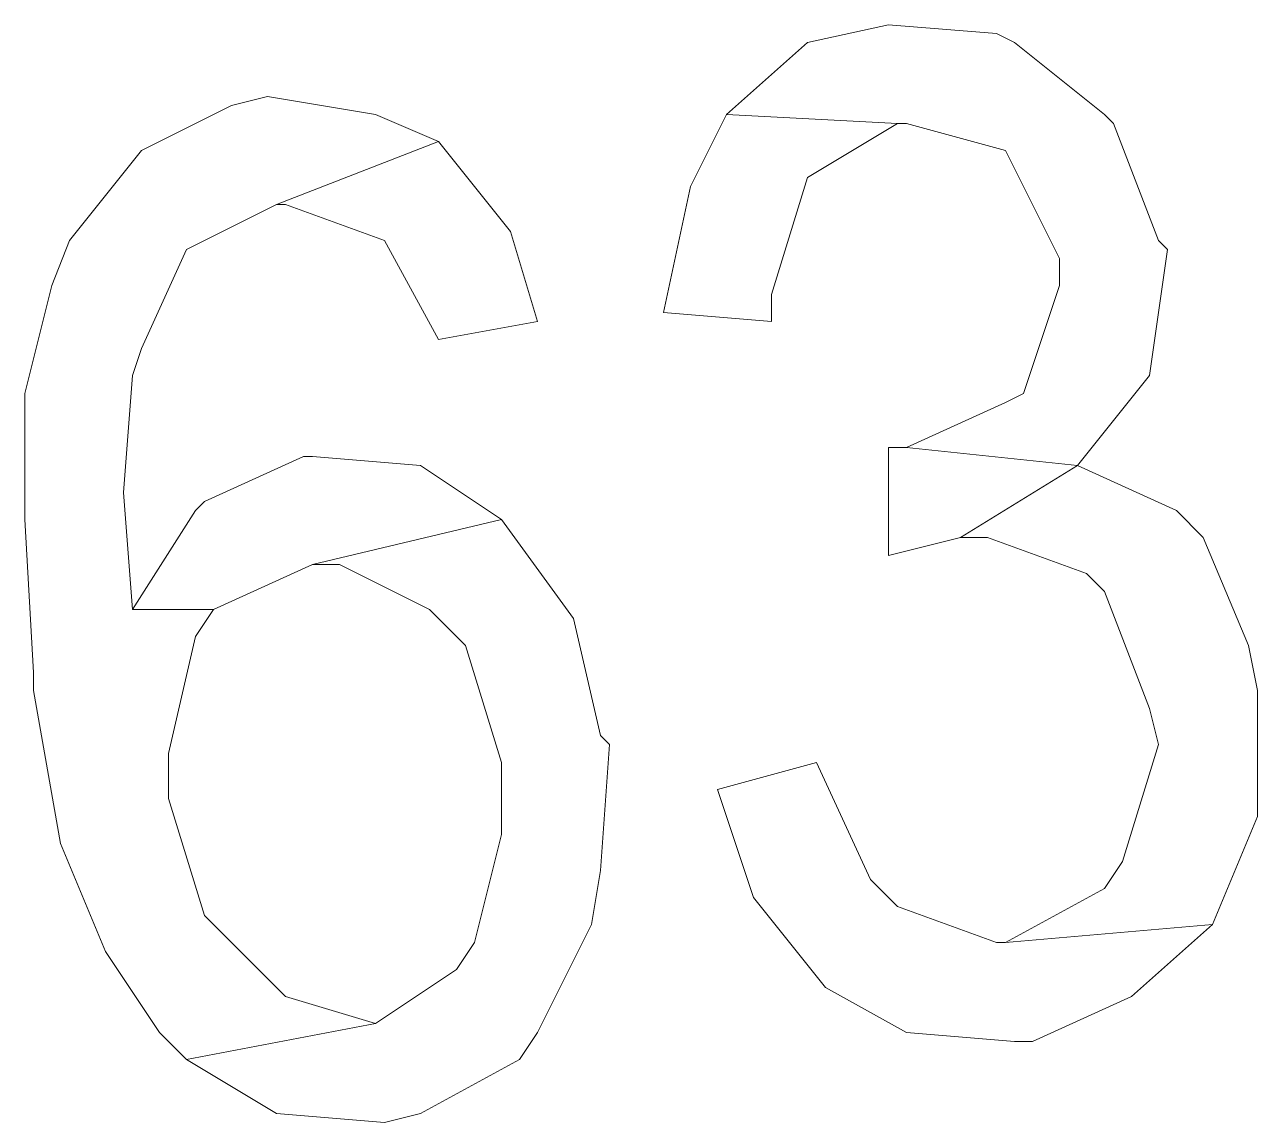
# Model space of a CAD drawing. Header units: metres. Extents: x 2713732.4 to 2713757.2, y 1226081.6 to 1226111.3.
# Drawn here: x 2713743.2796 to 2713743.4284, y 1226085.0964 to 1226085.2289 of the extents above; entities that cross this region are included whole.
import ezdxf

# ---------------------------------------------------------------- set-up
doc = ezdxf.new("R2010")
doc.units = ezdxf.units.M
doc.layers.add('einlagen_boden_erstes_og', color=7, linetype='Continuous', true_color=0x000000)

msp = doc.modelspace()

# ---------------------------------------------------------------- linework, layer by layer
at = {"layer": 'einlagen_boden_erstes_og', "color": 7, "lineweight": 0}
for points in [[(2713743.38391, 1226085.22894), (2713743.37413, 1226085.22677), (2713743.36435, 1226085.21808), (2713743.38499, 1226085.217), (2713743.38608, 1226085.217), (2713743.39803, 1226085.21374), (2713743.40454, 1226085.2007), (2713743.40454, 1226085.19744), (2713743.4002, 1226085.18441), (2713743.39803, 1226085.18332), (2713743.38608, 1226085.17789), (2713743.40672, 1226085.17572), (2713743.41541, 1226085.18658), (2713743.41758, 1226085.20179), (2713743.41649, 1226085.20287), (2713743.41106, 1226085.217), (2713743.40998, 1226085.21808), (2713743.39911, 1226085.22677), (2713743.39694, 1226085.22786)], [(2713743.30896, 1226085.22025), (2713743.30461, 1226085.21917), (2713743.29375, 1226085.21374), (2713743.28506, 1226085.20287), (2713743.28289, 1226085.19744), (2713743.27963, 1226085.18441), (2713743.27963, 1226085.1692), (2713743.28071, 1226085.15073), (2713743.28071, 1226085.14856), (2713743.28397, 1226085.1301), (2713743.2894, 1226085.11706), (2713743.29592, 1226085.10729), (2713743.29918, 1226085.10403), (2713743.32199, 1226085.10837), (2713743.31113, 1226085.11163), (2713743.30135, 1226085.12141), (2713743.29701, 1226085.13553), (2713743.29701, 1226085.14096), (2713743.30027, 1226085.15508), (2713743.30244, 1226085.15834), (2713743.29266, 1226085.15834), (2713743.29158, 1226085.17246), (2713743.29266, 1226085.18658), (2713743.29375, 1226085.18984), (2713743.29918, 1226085.20179), (2713743.31004, 1226085.20722), (2713743.32959, 1226085.21482), (2713743.32199, 1226085.21808)], [(2713743.36435, 1226085.21808), (2713743.36001, 1226085.20939), (2713743.35675, 1226085.19418), (2713743.36978, 1226085.1931), (2713743.36978, 1226085.19636), (2713743.37413, 1226085.21048), (2713743.37413, 1226085.21048), (2713743.38499, 1226085.217)], [(2713743.32959, 1226085.21482), (2713743.31004, 1226085.20722), (2713743.31113, 1226085.20722), (2713743.32308, 1226085.20287), (2713743.32959, 1226085.19093), (2713743.34154, 1226085.1931), (2713743.33828, 1226085.20396)], [(2713743.38391, 1226085.17789), (2713743.38391, 1226085.16486), (2713743.3926, 1226085.16703), (2713743.40672, 1226085.17572), (2713743.40672, 1226085.17572), (2713743.38608, 1226085.17789)], [(2713743.31439, 1226085.1768), (2713743.3133, 1226085.1768), (2713743.30135, 1226085.17137), (2713743.30027, 1226085.17029), (2713743.29266, 1226085.15834), (2713743.30244, 1226085.15834), (2713743.31439, 1226085.16377), (2713743.3372, 1226085.1692), (2713743.32742, 1226085.17572)], [(2713743.40672, 1226085.17572), (2713743.3926, 1226085.16703), (2713743.39585, 1226085.16703), (2713743.4078, 1226085.16268), (2713743.40998, 1226085.16051), (2713743.41541, 1226085.14639), (2713743.41649, 1226085.14204), (2713743.41215, 1226085.12792), (2713743.40998, 1226085.12467), (2713743.39803, 1226085.11815), (2713743.42301, 1226085.12032), (2713743.42844, 1226085.13336), (2713743.42844, 1226085.14856), (2713743.42736, 1226085.15399), (2713743.42192, 1226085.16703), (2713743.41867, 1226085.17029)], [(2713743.3372, 1226085.1692), (2713743.31439, 1226085.16377), (2713743.31765, 1226085.16377), (2713743.32851, 1226085.15834), (2713743.33285, 1226085.15399), (2713743.3372, 1226085.13987), (2713743.3372, 1226085.13118), (2713743.33394, 1226085.11815), (2713743.33177, 1226085.11489), (2713743.32199, 1226085.10837), (2713743.29918, 1226085.10403), (2713743.31004, 1226085.09751), (2713743.32308, 1226085.09642), (2713743.32742, 1226085.09751), (2713743.33937, 1226085.10403), (2713743.34154, 1226085.10729), (2713743.34806, 1226085.12032), (2713743.34915, 1226085.12684), (2713743.35023, 1226085.14204), (2713743.34915, 1226085.14313), (2713743.34589, 1226085.15725)], [(2713743.37522, 1226085.13987), (2713743.36327, 1226085.13661), (2713743.36761, 1226085.12358), (2713743.3763, 1226085.11272), (2713743.38608, 1226085.10729), (2713743.39911, 1226085.1062), (2713743.40129, 1226085.1062), (2713743.41323, 1226085.11163), (2713743.42301, 1226085.12032), (2713743.39803, 1226085.11815), (2713743.39694, 1226085.11815), (2713743.38499, 1226085.12249), (2713743.38173, 1226085.12575)]]:
    msp.add_lwpolyline(points, close=True, dxfattribs=at)

doc.saveas('drawing.dxf')
